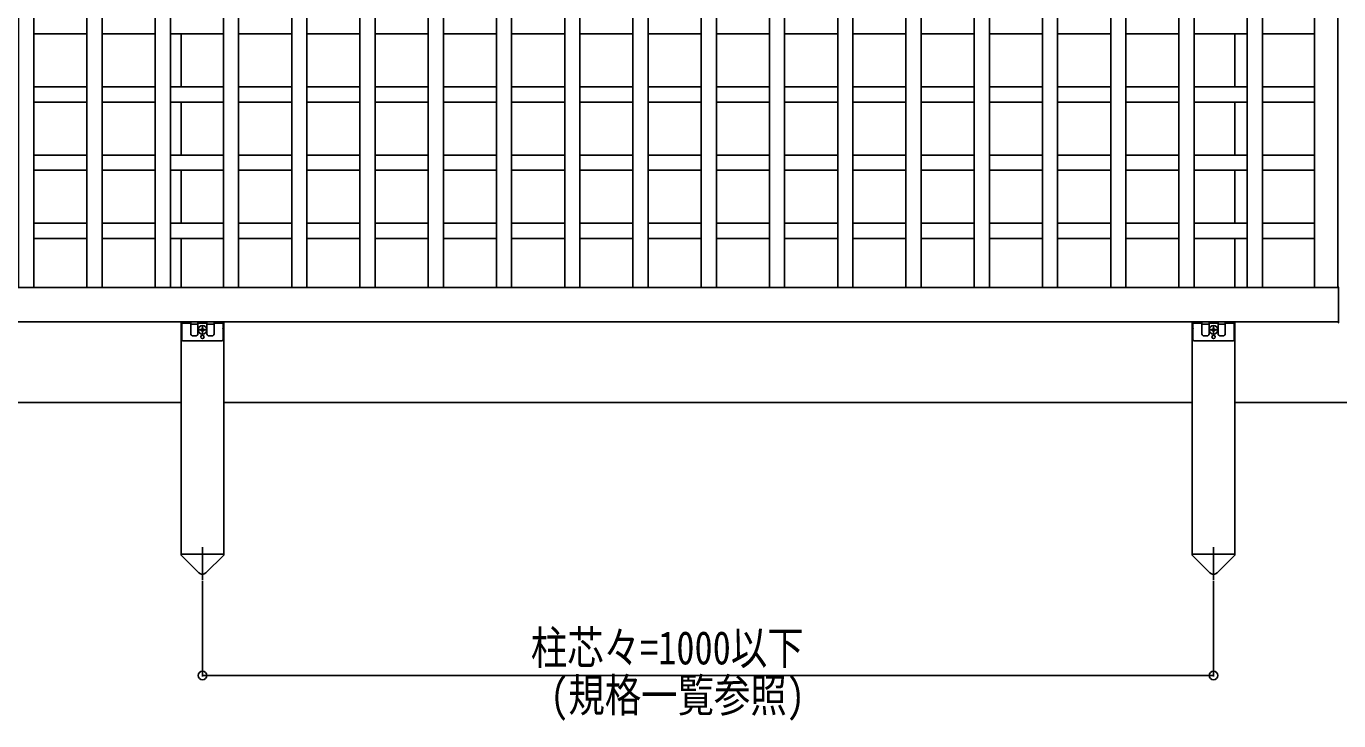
# Model space of a CAD drawing. Units: millimetres, scale not verified. Extents: x -4205 to 4205, y -2970 to 2970.
# Drawn here: x 1231 to 2529, y -1446 to -758 of the extents above; entities that cross this region are included whole.
import ezdxf
from ezdxf.enums import TextEntityAlignment as Align

# ---------------------------------------------------------------- set-up
doc = ezdxf.new("R2010")
doc.units = ezdxf.units.MM
doc.header["$LTSCALE"] = 16
doc.layers.add('0-4_YKK_A1', color=4, linetype='Continuous')
doc.layers.add('0-5_YKK_D', color=6, linetype='Continuous')
doc.styles.add('ＭＳ ゴシック', font='')
doc.styles.get('ＭＳ ゴシック').set_extended_font_data('MS Gothic')

msp = doc.modelspace()

# ---------------------------------------------------------------- linework, layer by layer
at = {"layer": '0-4_YKK_A1'}
for p, q in [((2505, -364.78), (2505, -1016.78)), ((2528, -364.78), (2528, -1016.78)), ((1290.75, -765.78), (1238.25, -765.78)), ((1358.25, -765.78), (1305.75, -765.78)), ((1425.75, -765.78), (1373.25, -765.78)), ((1384, -765.78), (1384, -818.28)), ((1493.25, -765.78), (1440.75, -765.78)), ((1560.75, -765.78), (1508.25, -765.78)), ((1628.25, -765.78), (1575.75, -765.78)), ((1695.75, -765.78), (1643.25, -765.78)), ((1763.25, -765.78), (1710.75, -765.78)), ((1830.75, -765.78), (1778.25, -765.78)), ((1898.25, -765.78), (1845.75, -765.78)), ((1965.75, -765.78), (1913.25, -765.78)), ((2033.25, -765.78), (1980.75, -765.78)), ((2100.75, -765.78), (2048.25, -765.78)), ((2168.25, -765.78), (2115.75, -765.78)), ((2235.75, -765.78), (2183.25, -765.78)), ((2303.25, -765.78), (2250.75, -765.78)), ((2370.75, -765.78), (2318.25, -765.78)), ((2438.25, -765.78), (2385.75, -765.78)), ((2426, -765.78), (2426, -818.28)), ((2505, -765.78), (2453.25, -765.78)), ((1238.25, -818.28), (1290.75, -818.28)), ((1305.75, -818.28), (1358.25, -818.28)), ((1373.25, -818.28), (1425.75, -818.28)), ((1440.75, -818.28), (1493.25, -818.28)), ((1508.25, -818.28), (1560.75, -818.28)), ((1575.75, -818.28), (1628.25, -818.28)), ((1643.25, -818.28), (1695.75, -818.28)), ((1710.75, -818.28), (1763.25, -818.28)), ((1778.25, -818.28), (1830.75, -818.28)), ((1845.75, -818.28), (1898.25, -818.28)), ((1913.25, -818.28), (1965.75, -818.28)), ((1980.75, -818.28), (2033.25, -818.28)), ((2048.25, -818.28), (2100.75, -818.28)), ((2115.75, -818.28), (2168.25, -818.28)), ((2183.25, -818.28), (2235.75, -818.28)), ((2250.75, -818.28), (2303.25, -818.28)), ((2318.25, -818.28), (2370.75, -818.28)), ((2385.75, -818.28), (2438.25, -818.28)), ((2453.25, -818.28), (2505, -818.28)), ((1290.75, -833.28), (1238.25, -833.28)), ((1358.25, -833.28), (1305.75, -833.28)), ((1425.75, -833.28), (1373.25, -833.28)), ((1384, -833.28), (1384, -885.78)), ((1493.25, -833.28), (1440.75, -833.28)), ((1560.75, -833.28), (1508.25, -833.28)), ((1628.25, -833.28), (1575.75, -833.28)), ((1695.75, -833.28), (1643.25, -833.28)), ((1763.25, -833.28), (1710.75, -833.28)), ((1830.75, -833.28), (1778.25, -833.28)), ((1898.25, -833.28), (1845.75, -833.28)), ((1965.75, -833.28), (1913.25, -833.28)), ((2033.25, -833.28), (1980.75, -833.28)), ((2100.75, -833.28), (2048.25, -833.28)), ((2168.25, -833.28), (2115.75, -833.28)), ((2235.75, -833.28), (2183.25, -833.28)), ((2303.25, -833.28), (2250.75, -833.28)), ((2370.75, -833.28), (2318.25, -833.28)), ((2438.25, -833.28), (2385.75, -833.28)), ((2426, -833.28), (2426, -885.78)), ((2505, -833.28), (2453.25, -833.28)), ((1238.25, -885.78), (1290.75, -885.78)), ((1305.75, -885.78), (1358.25, -885.78)), ((1373.25, -885.78), (1425.75, -885.78)), ((1440.75, -885.78), (1493.25, -885.78)), ((1508.25, -885.78), (1560.75, -885.78)), ((1575.75, -885.78), (1628.25, -885.78)), ((1643.25, -885.78), (1695.75, -885.78)), ((1710.75, -885.78), (1763.25, -885.78)), ((1778.25, -885.78), (1830.75, -885.78)), ((1845.75, -885.78), (1898.25, -885.78)), ((1913.25, -885.78), (1965.75, -885.78)), ((1980.75, -885.78), (2033.25, -885.78)), ((2048.25, -885.78), (2100.75, -885.78)), ((2115.75, -885.78), (2168.25, -885.78)), ((2183.25, -885.78), (2235.75, -885.78)), ((2250.75, -885.78), (2303.25, -885.78)), ((2318.25, -885.78), (2370.75, -885.78)), ((2385.75, -885.78), (2438.25, -885.78)), ((2453.25, -885.78), (2505, -885.78)), ((1290.75, -900.78), (1238.25, -900.78)), ((1358.25, -900.78), (1305.75, -900.78)), ((1425.75, -900.78), (1373.25, -900.78)), ((1384, -900.78), (1384, -953.28)), ((1493.25, -900.78), (1440.75, -900.78)), ((1560.75, -900.78), (1508.25, -900.78)), ((1628.25, -900.78), (1575.75, -900.78)), ((1695.75, -900.78), (1643.25, -900.78)), ((1763.25, -900.78), (1710.75, -900.78)), ((1830.75, -900.78), (1778.25, -900.78)), ((1898.25, -900.78), (1845.75, -900.78)), ((1965.75, -900.78), (1913.25, -900.78)), ((2033.25, -900.78), (1980.75, -900.78)), ((2100.75, -900.78), (2048.25, -900.78)), ((2168.25, -900.78), (2115.75, -900.78)), ((2235.75, -900.78), (2183.25, -900.78)), ((2303.25, -900.78), (2250.75, -900.78)), ((2370.75, -900.78), (2318.25, -900.78)), ((2438.25, -900.78), (2385.75, -900.78)), ((2426, -900.78), (2426, -953.28)), ((2505, -900.78), (2453.25, -900.78)), ((1238.25, -953.28), (1290.75, -953.28)), ((1305.75, -953.28), (1358.25, -953.28)), ((1373.25, -953.28), (1425.75, -953.28)), ((1440.75, -953.28), (1493.25, -953.28)), ((1508.25, -953.28), (1560.75, -953.28)), ((1575.75, -953.28), (1628.25, -953.28)), ((1643.25, -953.28), (1695.75, -953.28)), ((1710.75, -953.28), (1763.25, -953.28)), ((1778.25, -953.28), (1830.75, -953.28)), ((1845.75, -953.28), (1898.25, -953.28)), ((1913.25, -953.28), (1965.75, -953.28)), ((1980.75, -953.28), (2033.25, -953.28)), ((2048.25, -953.28), (2100.75, -953.28)), ((2115.75, -953.28), (2168.25, -953.28)), ((2183.25, -953.28), (2235.75, -953.28)), ((2250.75, -953.28), (2303.25, -953.28)), ((2318.25, -953.28), (2370.75, -953.28)), ((2385.75, -953.28), (2438.25, -953.28)), ((2453.25, -953.28), (2505, -953.28)), ((1290.75, -968.28), (1238.25, -968.28)), ((1358.25, -968.28), (1305.75, -968.28)), ((1425.75, -968.28), (1373.25, -968.28)), ((1384, -968.28), (1384, -1016.78)), ((1493.25, -968.28), (1440.75, -968.28)), ((1560.75, -968.28), (1508.25, -968.28)), ((1628.25, -968.28), (1575.75, -968.28)), ((1695.75, -968.28), (1643.25, -968.28)), ((1763.25, -968.28), (1710.75, -968.28)), ((1830.75, -968.28), (1778.25, -968.28)), ((1898.25, -968.28), (1845.75, -968.28)), ((1965.75, -968.28), (1913.25, -968.28)), ((2033.25, -968.28), (1980.75, -968.28)), ((2100.75, -968.28), (2048.25, -968.28)), ((2168.25, -968.28), (2115.75, -968.28)), ((2235.75, -968.28), (2183.25, -968.28)), ((2303.25, -968.28), (2250.75, -968.28)), ((2370.75, -968.28), (2318.25, -968.28)), ((2438.25, -968.28), (2385.75, -968.28)), ((2426, -968.28), (2426, -1016.78)), ((2505, -968.28), (2453.25, -968.28)), ((539, -1016.78), (2528.5, -1016.78)), ((2528.5, -1050.78), (539, -1050.78)), ((1384, -1050.78), (1384, -1280.78)), ((1384.5, -1050.78), (1384.5, -1056.82)), ((1393.5, -1050.78), (1393.5, -1062.78)), ((1400.5, -1062.78), (1400.5, -1050.78)), ((1409.5, -1062.78), (1409.5, -1050.78)), ((1416.5, -1050.78), (1416.5, -1062.78)), ((1425.5, -1050.78), (1425.5, -1056.82)), ((1426, -1050.78), (1426, -1280.78)), ((2384, -1050.78), (2384, -1280.78)), ((2384.5, -1050.78), (2384.5, -1056.82)), ((2393.5, -1050.78), (2393.5, -1062.78)), ((2400.5, -1062.78), (2400.5, -1050.78)), ((2409.5, -1062.78), (2409.5, -1050.78)), ((2416.5, -1050.78), (2416.5, -1062.78)), ((2425.5, -1050.78), (2425.5, -1056.82)), ((2426, -1050.78), (2426, -1280.78)), ((1384.5, -1052.28), (1393.5, -1052.28)), ((1384.5, -1057.74), (1384.5, -1067.78)), ((1394.5, -1053.28), (1399.5, -1053.28)), ((1400.45, -1058.78), (1409.55, -1058.78)), ((1400.5, -1052.28), (1409.5, -1052.28)), ((1402.93, -1058.43), (1402.93, -1059.13)), ((1402.93, -1058.43), (1404.15, -1058.43)), ((1402.93, -1059.13), (1404.15, -1059.13)), ((1404.65, -1056.7), (1405.35, -1056.7)), ((1404.65, -1056.7), (1404.65, -1057.93)), ((1404.65, -1059.63), (1404.65, -1060.85)), ((1404.65, -1060.85), (1405.35, -1060.85)), ((1405, -1063.33), (1405, -1054.23)), ((1405.35, -1056.7), (1405.35, -1057.93)), ((1405.35, -1059.63), (1405.35, -1060.85)), ((1405.85, -1058.43), (1407.08, -1058.43)), ((1405.85, -1059.13), (1407.08, -1059.13)), ((1407.08, -1058.43), (1407.08, -1059.13)), ((1415.5, -1053.28), (1410.5, -1053.28)), ((1416.5, -1052.28), (1425.5, -1052.28)), ((1425.5, -1057.74), (1425.5, -1067.78)), ((2384.5, -1052.28), (2393.5, -1052.28)), ((2384.5, -1057.74), (2384.5, -1067.78)), ((2394.5, -1053.28), (2399.5, -1053.28)), ((2400.45, -1058.78), (2409.55, -1058.78)), ((2400.5, -1052.28), (2409.5, -1052.28)), ((2402.93, -1058.43), (2402.93, -1059.13)), ((2402.93, -1058.43), (2404.15, -1058.43)), ((2402.93, -1059.13), (2404.15, -1059.13)), ((2404.65, -1056.7), (2405.35, -1056.7)), ((2404.65, -1056.7), (2404.65, -1057.93)), ((2404.65, -1059.63), (2404.65, -1060.85)), ((2404.65, -1060.85), (2405.35, -1060.85)), ((2405, -1063.33), (2405, -1054.23)), ((2405.35, -1056.7), (2405.35, -1057.93)), ((2405.35, -1059.63), (2405.35, -1060.85)), ((2405.85, -1058.43), (2407.08, -1058.43)), ((2405.85, -1059.13), (2407.08, -1059.13)), ((2407.08, -1058.43), (2407.08, -1059.13)), ((2415.5, -1053.28), (2410.5, -1053.28)), ((2416.5, -1052.28), (2425.5, -1052.28)), ((2425.5, -1057.74), (2425.5, -1067.78)), ((1386.5, -1069.78), (1423.5, -1069.78)), ((1395.5, -1064.78), (1398.5, -1064.78)), ((1414.5, -1064.78), (1411.5, -1064.78)), ((2386.5, -1069.78), (2423.5, -1069.78)), ((2395.5, -1064.78), (2398.5, -1064.78)), ((2414.5, -1064.78), (2411.5, -1064.78)), ((426, -1130.78), (1384, -1130.78)), ((1426, -1130.78), (2384, -1130.78)), ((3204.06, -1130.78), (2426, -1130.78)), ((1383.8, -1281.78), (1383.8, -1280.78)), ((1383.8, -1280.78), (1426.2, -1280.78)), ((1383.8, -1281.78), (1401.48, -1299.33)), ((1405, -1306.29), (1405, -1273.81)), ((1426.2, -1281.78), (1408.52, -1299.33)), ((1426.2, -1280.78), (1426.2, -1281.78)), ((2383.8, -1281.78), (2383.8, -1280.78)), ((2383.8, -1280.78), (2426.2, -1280.78)), ((2383.8, -1281.78), (2401.48, -1299.33)), ((2405, -1306.29), (2405, -1273.81)), ((2426.2, -1281.78), (2408.52, -1299.33)), ((2426.2, -1280.78), (2426.2, -1281.78))]:
    msp.add_line(p, q, dxfattribs=at)
for points in [[(1238.25, -1016.81), (1223.25, -1016.81), (1223.25, -364.81), (1238.25, -364.81)], [(1305.75, -1016.81), (1290.75, -1016.81), (1290.75, -364.81), (1305.75, -364.81)], [(1373.25, -1016.81), (1358.25, -1016.81), (1358.25, -364.81), (1373.25, -364.81)], [(1440.75, -1016.81), (1425.75, -1016.81), (1425.75, -364.81), (1440.75, -364.81)], [(1508.25, -1016.81), (1493.25, -1016.81), (1493.25, -364.81), (1508.25, -364.81)], [(1575.75, -1016.81), (1560.75, -1016.81), (1560.75, -364.81), (1575.75, -364.81)], [(1643.25, -1016.81), (1628.25, -1016.81), (1628.25, -364.81), (1643.25, -364.81)], [(1710.75, -1016.81), (1695.75, -1016.81), (1695.75, -364.81), (1710.75, -364.81)], [(1778.25, -1016.81), (1763.25, -1016.81), (1763.25, -364.81), (1778.25, -364.81)], [(1845.75, -1016.81), (1830.75, -1016.81), (1830.75, -364.81), (1845.75, -364.81)], [(1913.25, -1016.81), (1898.25, -1016.81), (1898.25, -364.81), (1913.25, -364.81)], [(1980.75, -1016.81), (1965.75, -1016.81), (1965.75, -364.81), (1980.75, -364.81)], [(2048.25, -1016.81), (2033.25, -1016.81), (2033.25, -364.81), (2048.25, -364.81)], [(2115.75, -1016.81), (2100.75, -1016.81), (2100.75, -364.81), (2115.75, -364.81)], [(2183.25, -1016.81), (2168.25, -1016.81), (2168.25, -364.81), (2183.25, -364.81)], [(2250.75, -1016.81), (2235.75, -1016.81), (2235.75, -364.81), (2250.75, -364.81)], [(2318.25, -1016.81), (2303.25, -1016.81), (2303.25, -364.81), (2318.25, -364.81)], [(2385.75, -1016.81), (2370.75, -1016.81), (2370.75, -364.81), (2385.75, -364.81)], [(2453.25, -1016.81), (2438.25, -1016.81), (2438.25, -364.81), (2453.25, -364.81)]]:
    msp.add_lwpolyline(points, close=True, dxfattribs=at)
msp.add_lwpolyline([(2528.5, -1016.8), (2528.5, -1017.48), (2528.5, -1050.98), (2528.5, -1051.66)], dxfattribs=at)
for centre, radius in [((1405, -1058.78), 4.25), ((1405, -1065.78), 1.65), ((2405, -1058.78), 4.25), ((2405, -1065.78), 1.65)]:
    msp.add_circle(centre, radius, dxfattribs=at)
for centre, radius, start, end in [((2528.8, -1016.8), 0.3, 86.5, 180), ((1384.3, -1057.28), 0.5, 293.57818, 66.42182), ((1394.5, -1052.28), 1, 180, 270), ((1395.5, -1062.78), 2, 180, 270), ((1398.5, -1062.78), 2, 270, 0), ((1399.5, -1052.28), 1, 270, 0), ((1404.15, -1057.93), 0.5, 270, 0), ((1404.15, -1059.63), 0.5, 0, 90), ((1405.85, -1057.93), 0.5, 180, 270), ((1405.85, -1059.63), 0.5, 90, 180), ((1410.5, -1052.28), 1, 180, 270), ((1411.5, -1062.78), 2, 180, 270), ((1414.5, -1062.78), 2, 270, 0), ((1415.5, -1052.28), 1, 270, 0), ((1425.7, -1057.28), 0.5, 113.57818, 246.42182), ((2384.3, -1057.28), 0.5, 293.57818, 66.42182), ((2394.5, -1052.28), 1, 180, 270), ((2395.5, -1062.78), 2, 180, 270), ((2398.5, -1062.78), 2, 270, 0), ((2399.5, -1052.28), 1, 270, 0), ((2404.15, -1057.93), 0.5, 270, 0), ((2404.15, -1059.63), 0.5, 0, 90), ((2405.85, -1057.93), 0.5, 180, 270), ((2405.85, -1059.63), 0.5, 90, 180), ((2410.5, -1052.28), 1, 180, 270), ((2411.5, -1062.78), 2, 180, 270), ((2414.5, -1062.78), 2, 270, 0), ((2415.5, -1052.28), 1, 270, 0), ((2425.7, -1057.28), 0.5, 113.57818, 246.42182), ((2528.8, -1051.66), 0.3, 180, 273.5), ((1386.5, -1067.78), 2, 180, 270), ((1423.5, -1067.78), 2, 270, 0), ((2386.5, -1067.78), 2, 180, 270), ((2423.5, -1067.78), 2, 270, 0), ((1405, -1295.78), 5, 225.20979, 314.79021), ((2405, -1295.78), 5, 225.20979, 314.79021)]:
    msp.add_arc(centre, radius, start, end, dxfattribs=at)
at = {"layer": '0-5_YKK_D'}
for p, q in [((1405, -1307.29), (1405, -1401.78)), ((2405, -1307.29), (2405, -1401.78)), ((1405, -1400.78), (2405, -1400.78))]:
    msp.add_line(p, q, dxfattribs=at)
for centre in [(1405, -1400.78), (2405, -1400.78)]:
    msp.add_circle(centre, 4.25, dxfattribs=at)

# ---------------------------------------------------------------- texts
at = {"layer": '0-5_YKK_D', "style": 'ＭＳ ゴシック', "width": 0.8}
for s, p in [('柱芯々=1000以下', (1729.8, -1399.78)), ('(規格一覧参照)', (1749, -1446.78))]:
    msp.add_text(s, height=32.99, dxfattribs=at).set_placement(p, align=Align.BOTTOM_LEFT)

doc.saveas('drawing.dxf')
